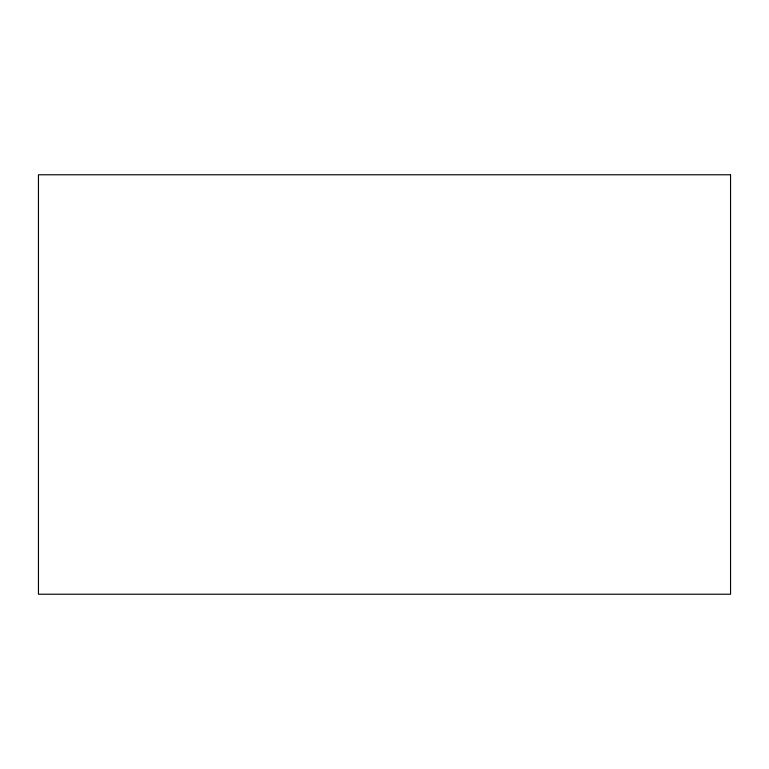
<?xml version="1.0" encoding="UTF-8"?>
<svg xmlns="http://www.w3.org/2000/svg" width="769" height="769" viewBox="0 0 769 769"><rect width="100%" height="100%" fill="white"/><g stroke="black" fill="none" stroke-linecap="round" stroke-linejoin="round"><path stroke-width="1.15" d="M730.55 174.774L38.45 174.774L38.45 594.226L730.55 594.226L730.55 174.774"/></g></svg>
